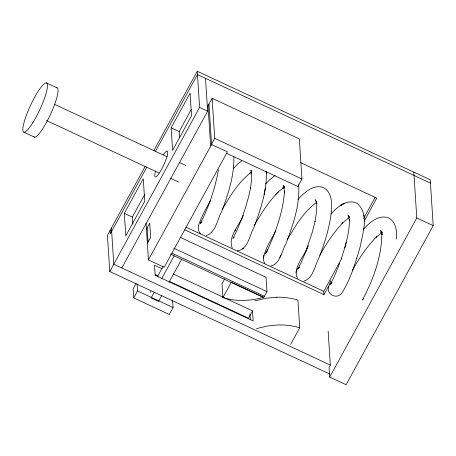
<?xml version="1.0" encoding="UTF-8"?>
<svg xmlns="http://www.w3.org/2000/svg" width="456" height="456" viewBox="0 0 456 456"><rect width="100%" height="100%" fill="white"/><g stroke="black" fill="none" stroke-linecap="round" stroke-linejoin="round"><path stroke-width="0.68" d="M266.293 171.644C267.148 190.859 260.479 209.504 253.992 227.316C249.415 235.159 248.292 249.46 237.302 250.817M308.381 245.619C305.11 255.081 292.057 267.843 297.551 278.456M396.583 239.081C396.959 231.454 396.133 221.268 388.107 217.729C378.223 214.497 369.525 222.739 363.267 229.396M328.742 286.334C325.772 294.388 337.041 299.905 341.84 293.105C350.761 278.941 355.566 262.548 360.212 246.588C362.657 233.101 369.691 213.892 357.128 203.416C347.187 198.229 337.297 207.115 330.942 214.018M263.482 258.05C265.164 248.167 271.297 239.656 275.772 230.861M263.904 255.189C263.289 257.908 262.998 260.957 264.862 263.283M218.475 169.695C215.141 188.345 209.019 206.568 200.372 223.434L201.62 221.183L200.304 223.035L201.387 222.129M264.263 193.714L264.138 194.376L265.341 188.06M296.514 269.929L295.938 272.511M346.246 242.29L344.839 247.562C347.29 238.499 349.581 229.208 349.387 219.752L349.484 220.807L348.464 215.42L348.874 216.651L347.882 214.97L349.558 216.908M344.839 247.562L341.367 258.637M356.78 258.421L356.894 258.039M298.931 267.535L299.427 266.988L297.586 269.262L300.829 263.317L305.748 251.849L305.406 252.732L312.428 231.842L315.079 221.126L315.01 221.462L316.521 212.114L316.789 204.43L316.407 201.398L316.863 203.518M305.406 252.732L307.515 247.146L307.253 247.847M339.783 263.055L334.59 275.874L330.697 283.649L331.563 282.315L329.91 284.835M329.711 283.233L330.811 280.588M270.989 265.99C280.6 263.574 281.546 250.817 286.032 243.624C292.991 224.871 300.059 205.126 298.669 184.822M243.361 215.209C239.531 225.275 227.572 236.618 232.224 247.99M235.017 231.015L235.587 229.801M279.767 257.452L281.05 254.967M145.339 166.109L107.428 235.376L109.771 271.542L329.848 374.045M153.877 150.514L197.254 71.261L430.236 179.778L433.2 225.612L346.11 384.739L329.699 377.095L329.072 367.422L330.343 365.102L328.143 331.067M146.917 166.93L110.375 233.7L110.164 230.388M155.41 151.415L197.465 74.573L430.453 183.095M124.328 213.34L143.269 178.729L144.729 201.267L125.788 235.877L124.328 213.34L132.371 217.084L132.827 224.13M171.142 127.8L190.084 93.189L191.543 115.727L172.602 150.337L171.142 127.8L179.185 131.545L179.596 137.883M132.371 217.084L144.546 194.832M179.185 131.545L191.36 109.297M109.771 271.542L199.591 107.422L197.254 71.261M207.258 107.183L212.131 98.285L299.353 138.915L301.946 179.008L297.842 186.51L226.655 153.347M121.815 267.974L207.634 111.167L205.508 78.324M146.439 229.083L149.705 223.121L150.628 237.422L147.362 243.384M212.131 98.285L214.725 138.379L210.621 145.88L208.027 105.786M211.584 144.518L227.362 151.865L164.206 267.273L148.422 259.92L211.584 144.518L208.968 104.065M136.019 283.558L133.169 288.768L133.762 297.939L169.273 314.48L173.075 307.538L172.619 300.481M133.762 297.939L137.564 290.996L137.108 283.94M157.349 276.815L163.117 266.275M154.179 292.353L151.124 297.933L158.563 301.399L161.954 295.197M161.646 278.707L174.209 255.759M169.085 282.173L181.642 259.225M224.705 278.798L222.009 283.723L222.904 297.62A62.717 58.231 -3.7 0 0 243.823 300.436L250.401 299.968L257.059 298.919A83.556 77.583 -3.7 0 0 263.739 297.306L231.334 282.213L222.904 297.62M173.212 273.953L252.504 310.884L248.503 318.202L169.21 281.266M180.553 237.49L266.042 277.311L266.971 291.612L263.705 297.574L170.504 254.163M290.683 344.32L299.723 327.801L297.933 300.111A63.43 58.892 -3.7 0 0 276.57 297.215M184.674 229.767L323.954 294.639L323.737 291.321L341.8 258.324M363.609 218.475L375.197 197.3M323.954 294.639L330.087 283.432M364.162 221.166L376.77 198.126L300.686 162.689M329.699 377.095L416.79 217.968L413.826 172.134M210.444 200.714C206.14 208.415 201.717 216.161 198.827 224.534C197.739 227.681 198.064 231.431 200.634 233.797M319.753 255.212C326.359 243.686 333.661 232.412 342.849 222.756L342.057 223.554L344.958 220.784L349.706 217.341M222.42 209.053C230.269 195.886 238.425 182.189 250.703 172.647L249.78 173.217L251.564 172.203M254.328 225.372C261.208 213.38 268.755 201.592 278.468 191.674L275.367 194.929M287.4 239.337C295.477 225.982 303.656 211.783 316.498 202.441M352.414 270.14C359.391 258.142 366.966 246.263 376.901 236.47L376.052 237.274L381.45 232.987M363.825 298.304L362.412 300.145C373.282 279.437 382.094 256.152 381.775 232.497L382.202 234.817L380.731 230.44L381.421 231.682M297.865 199.563C303.981 192.939 312.713 184.401 322.586 187.279C331.882 191.053 332.173 203.148 331.375 211.641C329.631 227.248 324.928 242.364 319.365 256.996C314.948 264.999 313.705 277.715 303.992 281.141M233.295 168.515L238.551 163.299L241.834 160.694M266.475 252.396L265.392 253.536L267.906 249.426L266.726 251.701C275.635 232.566 283.068 212.171 284.55 190.967L284.458 193.013L283.928 186.8L284.31 188.009L283.564 185.866L284.242 187.011L283.187 185.546M330.799 283.489L331.917 282.338L330.338 283.928L331.917 282.338M265.569 183.956L269.604 179.869L275.122 175.412M242.598 249.124L243.715 248.035M234.19 237.017L232.908 238.391L236.596 231.203L241.52 219.25L245.146 208.797L248.326 197.87L250.663 187.342L250.504 188.197L251.672 179.248L251.541 172.151L251.706 173.531L251.153 170.926L251.638 172.237L250.789 170.287L251.598 171.296M277.858 192.307L283.353 187.752L282.378 188.317L284.134 187.365M343.168 203.997L340.159 205.724L344.417 203.279M254.682 300.92L265.677 298.304L276.57 297.221M256.471 328.611L267.467 325.994L278.359 324.917A63.43 58.892 -3.7 0 1 299.723 327.807M206.237 235.598C216.007 232.463 217.147 219.484 221.684 211.641C228.165 193.931 234.532 175.423 233.808 156.317M381.797 232.241L380.663 232.224L382.008 232.252M381.917 232.081L381.017 231.745L381.968 232.161M199.591 107.422L207.634 111.167M416.79 217.968L433.2 225.612M214.725 138.379L301.946 179.008M46.398 82.872L56.966 87.791M54.686 104.418L167.227 156.835M179.442 162.524L185.871 165.522M46.546 120.572L159.087 172.989M170.02 178.079L178.381 181.972M23.917 132.234L34.485 137.153M185.752 227.054L323.737 291.321M173.77 248.201L266.971 291.612M171.861 253.16L264.417 296.269M162.25 268.846L154.516 265.244L155.165 275.281L253.154 320.921L252.504 310.884M155.029 274.66L158.249 276.159M330.343 365.102L113.772 264.229L111.435 228.063M137.564 290.996L173.075 307.538M382.037 232.093L381.233 231.534L382.003 232.355M316.549 201.62L315.125 199.7L316.686 202.966M266.281 171.587L266.492 173.497M363.797 215.089L363.894 216.281M249.951 314.116L250.321 319.798M147.151 227.778L148.08 242.079M150.691 291.236L150.776 292.575M146.034 223.018L148.422 259.92M56.396 87.808A27.149 5.119 -65 0 1 50.342 114.678A27.149 5.119 -65 0 1 33.704 136.486M163.311 154.749A14.25 2.685 -65 0 1 167.244 155.593A14.25 2.685 -65 0 1 158.363 174.426A14.25 2.685 -65 0 1 155.627 171.046M32.792 122.778A27.149 5.119 -65 0 0 46.848 83.089A27.149 5.119 -65 0 0 25.827 116.782A27.149 5.119 -65 0 0 32.792 122.778"/></g></svg>
